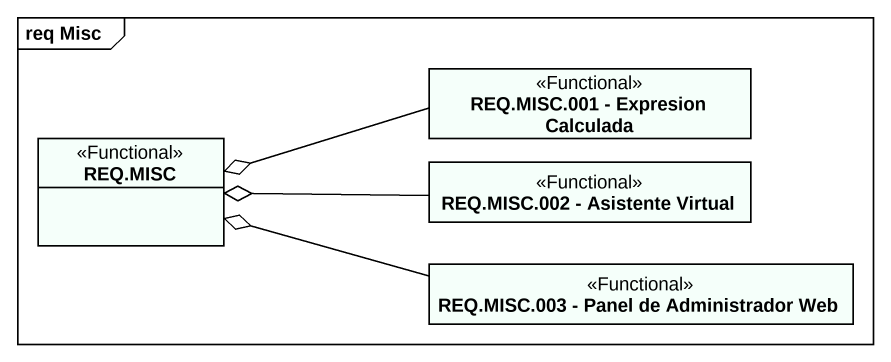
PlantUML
@startuml
mainframe req Misc
hide circle
hide empty members
class "REQ.MISC.001 - Expresion Calculada" as REQ_MISC_001_Expresion <<Functional>> #F5FFFA
class "REQ.MISC" as REQ_MISC <<Functional>> #F5FFFA
class "REQ.MISC.002 - Asistente Virtual" as REQ_MISC_002_Asistente <<Functional>> #F5FFFA
class "REQ.MISC.003 - Panel de Administrador Web" as REQ_MISC_003_Panel_de <<Functional>> #F5FFFA
REQ_MISC_001_Expresion -left-o REQ_MISC
REQ_MISC_002_Asistente -left-o REQ_MISC
REQ_MISC_003_Panel_de -left-o REQ_MISC
@enduml
